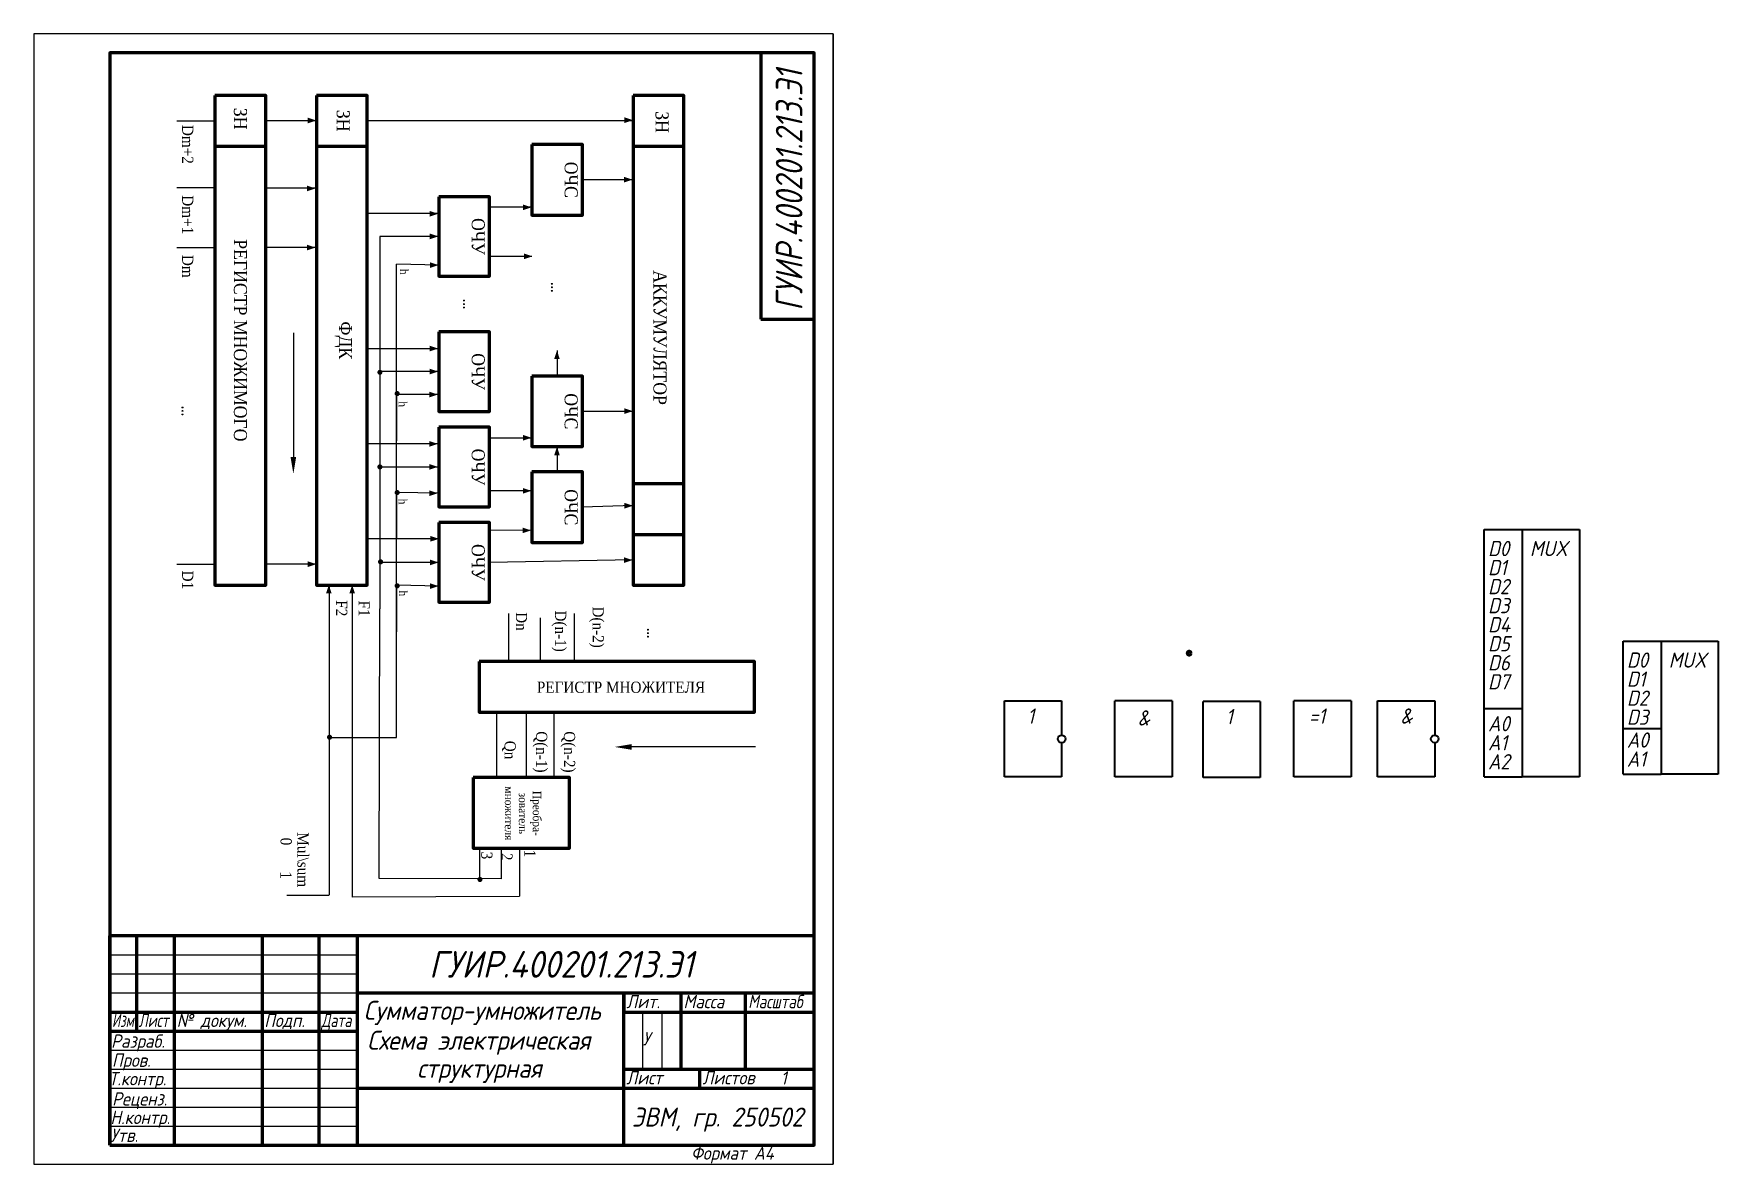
# Model space of a CAD drawing. Header units: millimetres. Extents: x 0 to 442, y 0 to 297.
import ezdxf
from ezdxf.enums import TextEntityAlignment as Align

# ---------------------------------------------------------------- set-up
doc = ezdxf.new("R2010")
doc.units = ezdxf.units.MM
doc.header["$LTSCALE"] = 0.5
doc.layers.get('0').update_dxf_attribs({"lineweight": 60})
doc.layers.get('Defpoints').update_dxf_attribs({"color": 5})
doc.layers.add('4-текст', color=7, linetype='Continuous', true_color=0x00ad00)
doc.layers.add('Блок-схема', color=7, linetype='Continuous')
doc.layers.add('Электрический', color=7, linetype='Continuous')
doc.layers.add('фигуры', color=7, linetype='Continuous', lineweight=40)
doc.styles.get("Standard").update_dxf_attribs({"font": 'isocpeui.ttf', "width": 0.9})

msp = doc.modelspace()

# ---------------------------------------------------------------- linework, layer by layer
for p, q in [((191, 292.4), (191, 222.4)), ((191, 222.4), (205, 222.4))]:
    msp.add_line(p, q)
at = {"color": 7, "linetype": 'Continuous', "lineweight": 60}
for p, q in [((205, 60.4), (20, 60.4)), ((20, 5.4), (20, 60.4)), ((27, 60.4), (27, 35.4)), ((37, 5.4), (37, 60.4)), ((60, 60.4), (60, 5.4)), ((75, 5.4), (75, 60.4)), ((85, 60.4), (85, 5.4)), ((85, 45.4), (205, 45.4)), ((155, 5.4), (155, 45.4)), ((170, 45.4), (170, 25.4)), ((187, 25.4), (187, 45.4)), ((20, 40.4), (85, 40.4)), ((155, 40.4), (205, 40.4)), ((20, 35.4), (85, 35.4)), ((155, 25.4), (205, 25.4)), ((175, 20.4), (175, 25.4)), ((85, 20.4), (205, 20.4))]:
    msp.add_line(p, q, dxfattribs=at)
at = {"color": 7, "linetype": 'Continuous', "lineweight": -3}
for p, q in [((20, 55.4), (85, 55.4)), ((20, 50.4), (85, 50.4)), ((20, 45.4), (85, 45.4)), ((160, 25.4), (160, 40.4)), ((165, 40.4), (165, 25.4)), ((20, 30.4), (85, 30.4)), ((20, 25.4), (85, 25.4)), ((20, 20.4), (85, 20.4)), ((20, 15.4), (85, 15.4)), ((20, 10.4), (85, 10.4))]:
    msp.add_line(p, q, dxfattribs=at)
at = {"color": 7, "linetype": 'Continuous'}
msp.add_line((155, 45.4), (155, 40.4), dxfattribs=at)
at = {"color": 7, "linetype": 'Continuous', "lineweight": 60}
msp.add_lwpolyline([(20, 5.4), (205, 5.4), (205, 292.4), (20, 292.4)], close=True, dxfattribs=at)
at = {"linetype": 'Continuous'}
for points in [[(47.62, 281.2), (47.62, 152.49), (60.93, 152.49), (60.93, 281.2)], [(47.62, 281.2), (47.62, 267.88), (60.93, 267.88), (60.93, 281.2)], [(74.24, 281.2), (74.24, 152.49), (87.56, 152.49), (87.56, 281.2)], [(74.24, 281.2), (74.24, 267.88), (87.56, 267.88), (87.56, 281.2)], [(157.46, 281.2), (157.46, 152.49), (170.77, 152.49), (170.77, 281.2)], [(157.46, 281.2), (157.46, 267.88), (170.77, 267.88), (170.77, 281.2)], [(157.46, 179.12), (157.46, 165.81), (170.77, 165.81), (170.77, 179.12)]]:
    msp.add_lwpolyline(points, close=True, dxfattribs=at)
at = {"color": 7, "linetype": 'Continuous'}
for points in [[(130.83, 268.28), (130.83, 249.73), (144.14, 249.73), (144.14, 268.28)], [(106.42, 254.57), (106.42, 233.67), (119.74, 233.67), (119.74, 254.57)], [(106.42, 219.06), (106.42, 198.17), (119.74, 198.17), (119.74, 219.06)], [(130.83, 207.47), (130.83, 188.92), (144.14, 188.92), (144.14, 207.47)], [(106.42, 194.01), (106.42, 173.11), (119.74, 173.11), (119.74, 194.01)], [(130.83, 182.26), (130.83, 163.72), (144.14, 163.72), (144.14, 182.26)], [(106.42, 168.95), (106.42, 148.05), (119.74, 148.05), (119.74, 168.95)], [(117, 132.52), (117, 119.21), (189.34, 119.21), (189.34, 132.52)], [(115.42, 102), (115.42, 83.45), (140.71, 83.45), (140.71, 102)]]:
    msp.add_lwpolyline(points, close=True, dxfattribs=at)
at = {"const_width": 0.666}
for points in [[(90.94, 208.78, 1), (90.94, 208.12, 1)], [(95.47, 203.19, 1), (95.47, 202.52, 1)], [(90.94, 183.93, 1), (90.94, 183.26, 1)], [(95.47, 177.18, 1), (95.47, 176.52, 1)], [(91.12, 158.99, 1), (91.12, 158.32, 1)], [(95.47, 152.69, 1), (95.47, 152.02, 1)], [(77.71, 112.92, 1), (77.71, 112.25, 1)], [(117.22, 75.55, 1), (117.22, 74.89, 1)]]:
    msp.add_lwpolyline(points, format="xyb", close=True, dxfattribs=at)
msp.add_circle((303.5, 134.65), 0.5)
at = {"layer": 'Defpoints'}
msp.add_line((210, 297.4), (210, 0.4), dxfattribs=at)
msp.add_lwpolyline([(0, 0.4), (210, 0.4), (210, 297.4), (0, 297.4)], close=True, dxfattribs=at)
at = {"layer": 'Блок-схема', "color": 7, "linetype": 'Continuous'}
for p, q in [((37.63, 274.54), (47.62, 274.54)), ((74.24, 274.54), (60.93, 274.54)), ((157.46, 274.54), (87.56, 274.54)), ((37.63, 256.97), (47.62, 256.97)), ((74.24, 256.79), (60.93, 256.79)), ((157.46, 259.01), (144.14, 259.01)), ((106.42, 250.13), (87.56, 250.13)), ((130.81, 251.79), (119.74, 251.84)), ((106.42, 244.12), (90.89, 244.12)), ((90.89, 244.12), (90.89, 158.5)), ((37.63, 241.25), (47.62, 241.25)), ((74.24, 241.25), (60.93, 241.25)), ((106.46, 236.62), (95.33, 236.82)), ((130.81, 238.85), (119.74, 238.89)), ((106.42, 214.62), (87.56, 214.62)), ((137.49, 214.13), (137.49, 207.47)), ((106.42, 208.62), (90.89, 208.62)), ((90.89, 208.62), (90.89, 196.41)), ((106.4, 202.6), (95.33, 202.64)), ((95.33, 202.64), (95.33, 190.44)), ((157.46, 198.19), (144.14, 198.19)), ((130.83, 191.14), (119.76, 191.18)), ((106.42, 189.66), (87.56, 189.66)), ((137.49, 188.92), (137.49, 182.26)), ((106.42, 183.56), (90.89, 183.56)), ((90.89, 183.56), (90.89, 171.35)), ((130.83, 177.27), (119.76, 177.31)), ((106.46, 176.72), (95.33, 176.91)), ((95.33, 176.91), (95.33, 164.7)), ((157.46, 173.45), (144.14, 172.99)), ((106.42, 164.7), (87.56, 164.7)), ((130.83, 166.92), (119.76, 166.96)), ((37.63, 158.04), (47.62, 158.04)), ((74.24, 158.04), (60.93, 158.04)), ((106.42, 158.5), (90.89, 158.5)), ((90.89, 158.5), (90.89, 146.3)), ((157.46, 159.15), (119.74, 158.5)), ((77.57, 152.49), (77.57, 71.09)), ((83.68, 152.49), (83.68, 70.61)), ((106.46, 152.3), (95.33, 152.49)), ((95.33, 152.49), (95.33, 140.29)), ((90.72, 75.44), (90.89, 146.3)), ((124.8, 132.52), (124.8, 145.11)), ((133.12, 132.52), (133.12, 143.99)), ((142.05, 132.52), (142.05, 145.11)), ((121.66, 102.25), (121.66, 119.21)), ((129.42, 102.25), (129.42, 119.21)), ((136.72, 101.85), (136.72, 118.81)), ((77.57, 112.55), (77.57, 100.34)), ((117.19, 75.37), (117.19, 83.3)), ((122.77, 83.3), (122.77, 79.26)), ((127.57, 83.45), (127.57, 70.87)), ((122.77, 75.37), (90.72, 75.44)), ((122.77, 79.26), (122.77, 75.37)), ((77.48, 71.02), (66.49, 70.99)), ((127.62, 70.74), (83.68, 70.61))]:
    msp.add_line(p, q, dxfattribs=at)
at = {"layer": 'Блок-схема'}
for p, q in [((68.2, 218.79), (68.2, 186.21)), ((189.6, 110.03), (157.02, 110.03))]:
    msp.add_line(p, q, dxfattribs=at)
at = {"layer": 'Блок-схема', "color": 7, "linetype": 'Continuous'}
msp.add_lwpolyline([(77.57, 112.55), (95.33, 112.55), (95.33, 236.82)], dxfattribs=at)
at = {"layer": 'Блок-схема', "linetype": 'Continuous'}
msp.add_lwpolyline([(157.46, 165.81), (157.46, 152.49), (170.77, 152.49), (170.77, 165.81)], close=True, dxfattribs=at)
at = {"layer": 'Блок-схема'}
for points in [[(71.99, 275.33), (71.99, 273.85), (74.21, 274.59)], [(155.16, 275.42), (155.16, 273.94), (157.38, 274.68)], [(71.81, 257.49), (71.81, 256.01), (74.03, 256.75)], [(155.07, 259.8), (155.07, 258.32), (157.29, 259.06)], [(128.53, 252.52), (128.53, 251.04), (130.75, 251.78)], [(104.03, 250.83), (104.03, 249.35), (106.25, 250.09)], [(104.03, 244.89), (104.03, 243.41), (106.25, 244.15)], [(71.81, 241.96), (71.81, 240.48), (74.03, 241.22)], [(128.8, 239.65), (128.8, 238.17), (131.01, 238.91)], [(104.12, 237.34), (104.12, 235.86), (106.34, 236.6)], [(104.03, 215.42), (104.03, 213.94), (106.25, 214.68)], [(136.7, 211.96), (138.17, 211.96), (137.44, 214.17)], [(104.03, 209.38), (104.03, 207.9), (106.25, 208.64)], [(103.94, 203.35), (103.94, 201.87), (106.16, 202.61)], [(155.16, 199), (155.16, 197.52), (157.38, 198.26)], [(103.94, 190.39), (103.94, 188.91), (106.16, 189.65)], [(128.53, 191.98), (128.53, 190.51), (130.75, 191.24)], [(68.94, 186.21), (67.46, 186.21), (68.2, 181.78)], [(136.7, 186.66), (138.17, 186.66), (137.44, 188.88)], [(103.94, 184.35), (103.94, 182.87), (106.16, 183.61)], [(103.94, 177.43), (103.94, 175.95), (106.16, 176.69)], [(128.53, 178.05), (128.53, 176.57), (130.75, 177.31)], [(155.16, 174.14), (155.16, 172.66), (157.38, 173.4)], [(104.21, 165.44), (104.21, 163.97), (106.43, 164.7)], [(128.44, 167.66), (128.44, 166.18), (130.66, 166.92)], [(155.07, 159.85), (155.07, 158.37), (157.29, 159.11)], [(71.99, 158.79), (71.99, 157.31), (74.21, 158.05)], [(104.12, 159.23), (104.12, 157.75), (106.34, 158.49)], [(76.78, 150.36), (78.26, 150.36), (77.52, 152.57)], [(82.91, 150.36), (84.38, 150.36), (83.65, 152.57)], [(104.12, 153.02), (104.12, 151.54), (106.34, 152.28)], [(157.02, 109.29), (157.02, 110.77), (152.58, 110.03)]]:
    msp.add_solid(points, dxfattribs=at)
at = {"layer": 'фигуры'}
for p, q in [((381, 102.15), (381, 167.15)), ((381, 167.15), (391, 167.15)), ((391, 167.15), (406, 167.15)), ((391, 167.15), (391, 102.15)), ((406, 167.15), (406, 102.15)), ((417.47, 102.85), (417.47, 137.85)), ((417.47, 137.85), (427.47, 137.85)), ((427.47, 137.85), (442.47, 137.85)), ((427.47, 137.85), (427.47, 102.85)), ((442.47, 137.85), (442.47, 102.85)), ((381, 120.15), (391, 120.15)), ((417.47, 114.85), (427.47, 114.85)), ((381, 102.15), (391, 102.15)), ((406, 102.15), (391, 102.15)), ((417.47, 102.85), (427.47, 102.85)), ((442.47, 102.85), (427.47, 102.85))]:
    msp.add_line(p, q, dxfattribs=at)
at = {"layer": 'фигуры', "lineweight": 40}
for p, q in [((255, 122.15), (270, 122.15)), ((255, 102.15), (255, 122.15)), ((270, 122.15), (270, 113.15)), ((284, 102.15), (284, 122.15)), ((299, 122.15), (284, 122.15)), ((299, 122.15), (299, 102.15)), ((322.15, 122), (307.15, 122)), ((307.15, 102), (307.15, 122)), ((322.15, 122), (322.15, 102)), ((331, 102.15), (331, 122.15)), ((346, 122.15), (331, 122.15)), ((346, 122.15), (346, 102.15)), ((353, 122.15), (368, 122.15)), ((353, 102.15), (353, 122.15)), ((368, 122.15), (368, 113.15)), ((270, 111.15), (270, 102.15)), ((368, 111.15), (368, 102.15)), ((270, 102.15), (255, 102.15)), ((299, 102.15), (284, 102.15)), ((322.15, 102), (307.15, 102)), ((346, 102.15), (331, 102.15)), ((368, 102.15), (353, 102.15))]:
    msp.add_line(p, q, dxfattribs=at)
for centre in [(270, 112.15), (368, 112.15)]:
    msp.add_circle(centre, 1, dxfattribs=at)

# ---------------------------------------------------------------- texts
at = {"width": 0.764372}
msp.add_text('ГУИР.400201.213.Э1', height=7, rotation=90, dxfattribs=at).set_placement((201.92, 224.62), (201.92, 288.02), align=Align.FIT)
at = {"width": 0.9}
for s, height, p in [('ГУИР.400201.213.Э1', 7, (103.86, 49.43)), ('ЭВМ, гр. 250502', 5, (157.14, 10.31))]:
    msp.add_text(s, height=height, dxfattribs=at).set_placement(p)
at = {"color": 7, "linetype": 'Continuous', "lineweight": 70, "width": 0.9}
msp.add_text('Формат А4', height=3.5, dxfattribs=at).set_placement((172.66, 1.6))
at = {"layer": '4-текст', "lineweight": -3}
for s, width, p in [('Лит.', 0.9, (155.67, 41.4)), ('Масса', 0.9, (170.67, 41.4)), ('Масштаб', 0.8, (187.67, 41.4)), ('Изм.', 0.7, (20.56, 36.45)), ('Лист', 0.75, (27.56, 36.45)), ('№ докум.', 0.9, (37.56, 36.45)), ('Подп.', 0.9, (60.56, 36.45)), ('Дата', 0.75, (75.56, 36.45)), ('Разраб.', 0.9, (20.34, 31)), ('Пров.', 0.9, (20.56, 26)), ('Т.контр.', 0.9, (19.73, 21.15)), ('Лист', 0.9, (155.67, 21.4)), ('Листов', 0.9, (175.67, 21.4)), ('Реценз.', 0.9, (20.61, 15.83)), ('Н.контр.', 0.9, (20.16, 10.97)), ('Утв.', 0.9, (20.16, 6.28))]:
    msp.add_text(s, height=3.5, dxfattribs=dict(at, width=width)).set_placement(p)
at = {"layer": 'Блок-схема', "width": 0.9}
for s, p in [('Сумматор-умножитель', (86.69, 38.34)), ('Схема электрическая', (87.59, 30.5)), ('структурная', (100.75, 23.13))]:
    msp.add_text(s, height=5, dxfattribs=at).set_placement(p)
at = {"layer": 'Блок-схема', "rotation": 270}
for s, insert, char_height, width, attachment_point in [('\\C7;\\fTimes New Roman|b0|i0|;\\H3.4243950545788;ЗН', (56.02, 275.07), 3.0396, 13.3143, 2), ('\\C7;\\fTimes New Roman|b0|i0|;\\H3.4243950545788;ЗН', (83.01, 274.54), 3.0396, 13.3143, 2), ('\\C7;\\fTimes New Roman|b0|i0|;\\H3.4243950545788;ЗН', (166.76, 274.18), 3.0396, 13.3143, 2), ('\\C7;\\fTimes New Roman|b0|i0|;\\H2.9352437481284;  Dm+2', (40.46, 269.31), 2.6054, 47.5962, 5), ('\\C7;\\fTimes New Roman|b0|i0|;\\H3.4243950545788;ОЧС', (142.89, 259.01), 3.0396, 18.5476, 2), ('\\C7;\\fTimes New Roman|b0|i0|;\\H2.9352437481284;  Dm+1', (40.46, 250.84), 2.6054, 47.5962, 5), ('\\C7;\\fTimes New Roman|b0|i0|;\\H3.4243950545788;ОЧУ', (118.48, 244.12), 3.0396, 20.8961, 2), ('\\C7;\\fTimes New Roman|b0|i0|;\\H2.9352437481284;Dm', (40.46, 236.3), 2.6054, 47.5962, 5), ('\\C7;\\fTimes New Roman|b0|i0|;\\H3.4243950545788;РЕГИСТР МНОЖИМОГО', (56.02, 216.84), 3.0396, 128.7049, 2), ('\\C7;\\fTimes New Roman|b0|i0|;\\H2.201416015625;h', (97.27, 234.86), 1.954, 47.5962, 5), ('{\\fTimes New Roman|b0|i0|c204|p18;\\H1.12661x;\\C7;АККУМУЛЯТОР}', (166.22, 217.56), 3.0396, 128.7049, 2), ('\\C7;\\fCambria|b0|i0|;\\H3.2928473878652;...', (137.49, 230.77), 2.9228, 47.5962, 5), ('\\C7;\\fCambria|b0|i0|;\\H3.2928473878652;...', (114.38, 226.37), 2.9228, 47.5962, 5), ('\\C7;\\fTimes New Roman|b0|i0|;\\H3.4243950545788;ФДК', (83.6, 216.84), 3.0396, 128.7049, 2), ('\\C7;\\fTimes New Roman|b0|i0|;\\H3.4243950545788;ОЧУ', (118.48, 208.62), 3.0396, 20.8961, 2), ('\\C7;\\fCambria|b0|i0|;\\H3.2928473878652;...', (40.46, 198.3), 2.9228, 47.5962, 5), ('\\C7;\\fTimes New Roman|b0|i0|;\\H2.201416015625;h', (96.95, 200.08), 1.954, 47.5962, 5), ('\\C7;\\fTimes New Roman|b0|i0|;\\H3.4243950545788;ОЧС', (142.89, 198.19), 3.0396, 18.5476, 2), ('\\C7;\\fTimes New Roman|b0|i0|;\\H3.4243950545788;ОЧУ', (118.48, 183.56), 3.0396, 20.8961, 2), ('\\C7;\\fTimes New Roman|b0|i0|;\\H3.4243950545788;ОЧС', (142.89, 172.99), 3.0396, 18.5476, 2), ('\\C7;\\fTimes New Roman|b0|i0|;\\H2.201416015625;h', (96.95, 174.5), 1.954, 47.5962, 5), ('\\C7;\\fTimes New Roman|b0|i0|;\\H3.4243950545788;ОЧУ', (118.48, 158.5), 3.0396, 20.8961, 2), ('\\C7;\\fTimes New Roman|b0|i0|;\\H2.9352437481284;D1', (40.46, 153.92), 2.6054, 47.5962, 5), ('\\C7;\\fTimes New Roman|b0|i0|;\\H2.201416015625;h', (97.03, 150.37), 1.954, 47.5962, 5), ('\\C7;\\fTimes New Roman|b0|i0|;\\H2.9352437481284;F2', (80.9, 146.45), 2.6054, 47.5962, 5), ('\\C7;\\fTimes New Roman|b0|i0|;\\H2.9352437481284;F1', (86.82, 146.39), 2.6054, 47.5962, 5), ('\\C7;\\fTimes New Roman|b0|i0|;\\H2.9352437481284;   D(n-2)', (147.79, 143), 2.6054, 47.5962, 5), ('\\C7;\\fTimes New Roman|b0|i0|;\\H2.9352437481284;Dn', (128.12, 143), 2.6054, 47.5962, 5), ('\\C7;\\fTimes New Roman|b0|i0|;\\H2.9352437481284;   D(n-1)', (137.94, 141.95), 2.6054, 47.5962, 5), ('\\C7;\\fCambria|b0|i0|;\\H3.2928473878652;...', (162.71, 139.92), 2.9228, 47.5962, 5), ('\\C7;\\fTimes New Roman|b0|i0|;\\H2.9352437481284;Qn', (124.8, 109.22), 2.6054, 47.5962, 5), ('\\C7;\\fTimes New Roman|b0|i0|;\\H2.9352437481284;Q(n-1)', (132.95, 108.72), 2.6054, 47.5962, 5), ('\\C7;\\fTimes New Roman|b0|i0|;\\H2.9352437481284;Q(n-2)', (140.27, 108.72), 2.6054, 47.5962, 5), ('\\C7;\\fTimes New Roman|b0|i0|;\\H2.201416015625;Преобра-\\Pзователь\\Pмножителя', (128.51, 92.58), 1.954, 47.5962, 5), ('\\C7;\\fTimes New Roman|b0|i0|;\\H2.9352437481284;     0', (66.29, 87.69), 2.6054, 47.5962, 5), ('\\C7;\\fTimes New Roman|b0|i0|;\\H2.9352437481284;Mul\\\\sum', (70.73, 80.42), 2.6054, 47.5962, 5), ('\\C7;\\fTimes New Roman|b0|i0|;\\H2.9352437481284;    3', (117.51, 83.52), 2.6054, 47.5962, 8), ('\\C7;\\fTimes New Roman|b0|i0|;\\H2.9352437481284;    2', (122.83, 83.19), 2.6054, 47.5962, 8), ('\\C7;\\fTimes New Roman|b0|i0|;\\H2.9352437481284;1', (130.34, 82.09), 2.6054, 47.5962, 5), ('\\C7;\\fTimes New Roman|b0|i0|;\\H2.9352437481284;     1', (66.29, 78.82), 2.6054, 47.5962, 5)]:
    msp.add_mtext(s, dxfattribs=dict(at, insert=insert, char_height=char_height, width=width, attachment_point=attachment_point))
at = {"layer": 'Блок-схема', "insert": (154.25, 125.7), "char_height": 2.6054, "width": 60.802, "attachment_point": 5}
msp.add_mtext('{\\fTimes New Roman|b0|i0|c204|p18;\\H1.12661x;\\C7;РЕГИСТР МНОЖИТЕЛЯ}', dxfattribs=at)
at = {"layer": 'фигуры', "width": 0.9}
for s, p in [('D0', (382, 160.15)), ('MUX', (393, 160.15)), ('D1', (382, 155.15)), ('D2', (382, 150.15)), ('D3', (382, 145.15)), ('D4', (382, 140.15)), ('D5', (382, 135.15)), ('D6', (382, 130.15)), ('D0', (418.47, 130.85)), ('MUX', (429.47, 130.85)), ('D7', (382, 125.15)), ('D1', (418.47, 125.85)), ('D2', (418.47, 120.85)), ('1', (261, 116.15)), ('&', (290, 115.65)), ('1', (313.15, 116)), ('=1', (335, 116.15)), ('&', (359, 116.15)), ('D3', (418.47, 115.85)), ('A0', (382, 114.15)), ('A1', (382, 109.15)), ('A0', (418.47, 109.85)), ('A2', (382, 104.15)), ('A1', (418.47, 104.85))]:
    msp.add_text(s, height=4, dxfattribs=at).set_placement(p)
at = {"layer": 'Электрический', "width": 0.9}
for s, p in [('У', (159.99, 31.62)), ('1', (196.24, 21.32))]:
    msp.add_text(s, height=3.5, dxfattribs=at).set_placement(p)

doc.saveas('drawing.dxf')
